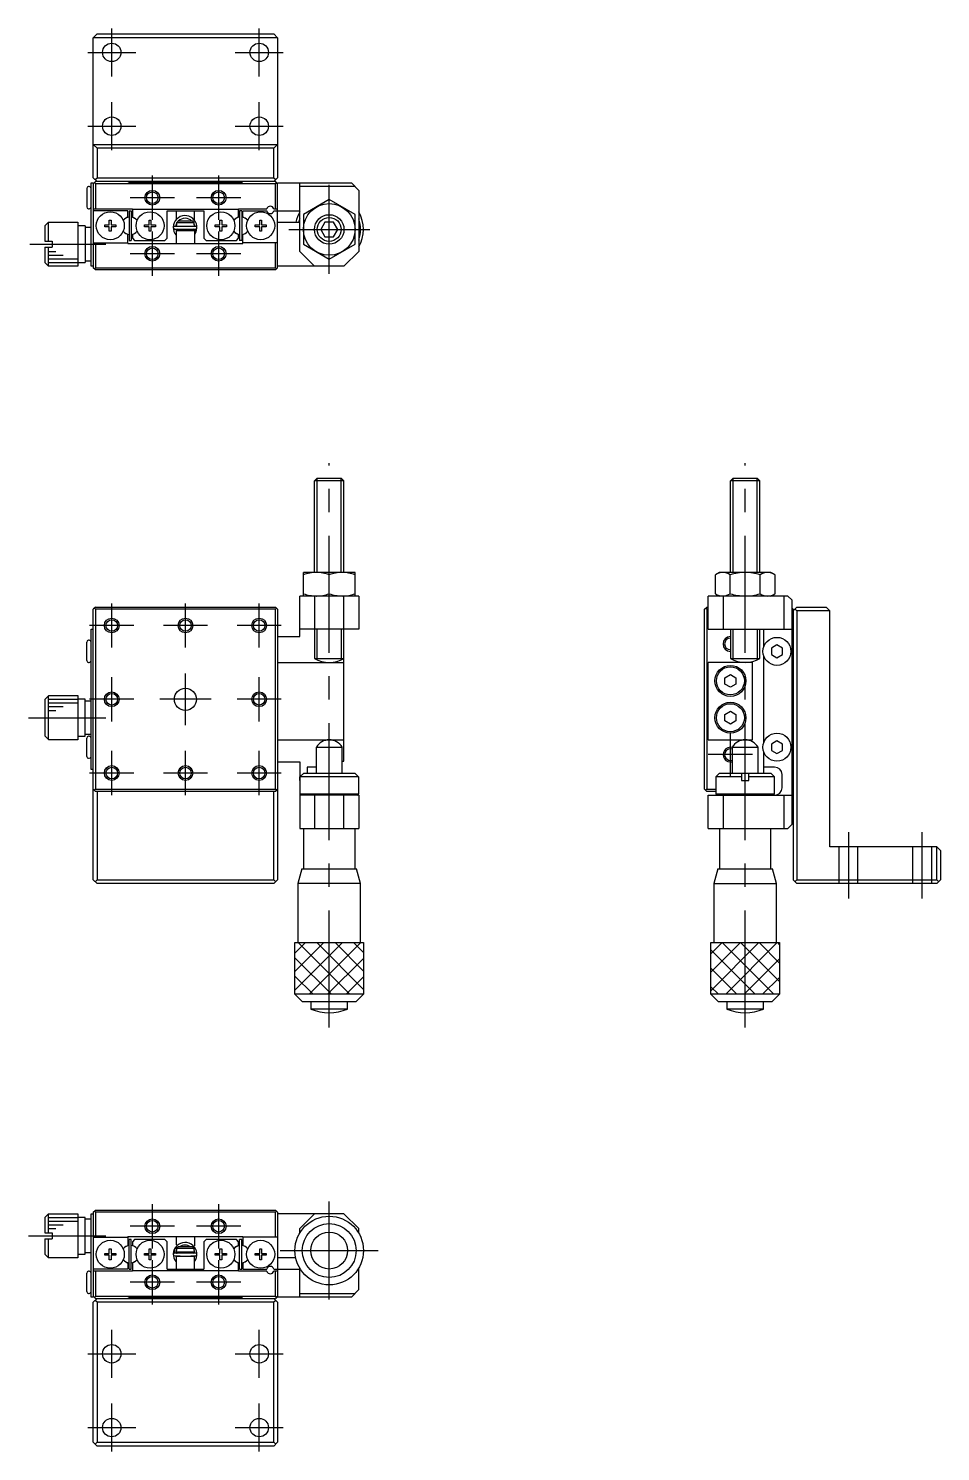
# Model space of a CAD drawing. Extents: x 0 to 268, y -8 to 202.
# Drawn here: x 144 to 267.7, y 9.2 to 202.2 of the extents above; entities that cross this region are included whole.
import ezdxf

# ---------------------------------------------------------------- set-up
doc = ezdxf.new("R2010")
doc.units = 0
doc.header["$LTSCALE"] = 0.5
doc.linetypes.add('CENTER', pattern=[50.8, 31.75, -6.35, 6.35, -6.35])
doc.linetypes.add('DASHED', pattern=[19.05, 12.7, -6.35])
for name, color, linetype in [('MSM_CENTER', 1, 'CENTER'), ('MSM_CONTINUOUS', 7, 'CONTINUOUS'), ('MSM_DASHED', 4, 'DASHED'), ('MSM_NARROW', 5, 'CONTINUOUS')]:
    doc.layers.add(name, color=color, linetype=linetype)

msp = doc.modelspace()

# ---------------------------------------------------------------- linework, layer by layer
at = {"layer": 'MSM_CENTER'}
for p, q in [((155.3, 195.71), (155.3, 202.21)), ((175.3, 195.71), (175.3, 202.21)), ((152.05, 198.96), (158.55, 198.96)), ((172.05, 198.96), (178.55, 198.96)), ((155.3, 185.71), (155.3, 192.21)), ((175.3, 185.71), (175.3, 192.21)), ((152.05, 188.96), (158.55, 188.96)), ((172.05, 188.96), (178.55, 188.96)), ((160.8, 182.26), (160.8, 176.26)), ((169.8, 182.26), (169.8, 176.26)), ((184.8, 168.92), (184.8, 181)), ((163.8, 179.26), (157.8, 179.26)), ((172.8, 179.26), (166.8, 179.26)), ((160.8, 174.66), (160.8, 168.66)), ((169.8, 174.66), (169.8, 168.66)), ((179.3, 174.96), (190.3, 174.96)), ((144.2, 172.96), (154.5, 172.96)), ((163.8, 171.66), (157.8, 171.66)), ((172.8, 171.66), (166.8, 171.66)), ((184.8, 66.75), (184.8, 143.25)), ((241.22, 66.75), (241.22, 143.25)), ((155.3, 118.25), (155.3, 124.25)), ((165.3, 118.25), (165.3, 124.25)), ((175.3, 118.25), (175.3, 124.25)), ((158.3, 121.25), (152.3, 121.25)), ((168.3, 121.25), (162.3, 121.25)), ((178.3, 121.25), (172.3, 121.25)), ((155.3, 108.25), (155.3, 114.25)), ((165.3, 107.75), (165.3, 114.75)), ((175.3, 108.25), (175.3, 114.25)), ((158.3, 111.25), (152.3, 111.25)), ((168.8, 111.25), (161.8, 111.25)), ((178.3, 111.25), (172.3, 111.25)), ((144, 108.75), (154.5, 108.75)), ((239.22, 100.75), (239.22, 106.75)), ((155.3, 98.25), (155.3, 104.25)), ((165.3, 98.25), (165.3, 104.25)), ((175.3, 98.25), (175.3, 104.25)), ((242.22, 103.75), (236.22, 103.75)), ((158.3, 101.25), (152.3, 101.25)), ((168.3, 101.25), (162.3, 101.25)), ((178.3, 101.25), (172.3, 101.25)), ((255.22, 93.25), (255.22, 84.25)), ((265.23, 84.25), (265.23, 93.25)), ((160.8, 42.8), (160.8, 36.8)), ((169.8, 42.8), (169.8, 36.8)), ((184.8, 29.85), (184.8, 43.15)), ((163.8, 39.8), (157.8, 39.8)), ((172.8, 39.8), (166.8, 39.8)), ((144, 38.5), (154.5, 38.5)), ((160.8, 35.2), (160.8, 29.2)), ((169.8, 35.2), (169.8, 29.2)), ((178.15, 36.5), (191.45, 36.5)), ((163.8, 32.2), (157.8, 32.2)), ((172.8, 32.2), (166.8, 32.2)), ((155.3, 19.25), (155.3, 25.75)), ((175.3, 19.25), (175.3, 25.75)), ((152.05, 22.5), (158.55, 22.5)), ((172.05, 22.5), (178.55, 22.5)), ((155.3, 9.25), (155.3, 15.75)), ((175.3, 9.25), (175.3, 15.75)), ((152.05, 12.5), (158.55, 12.5)), ((172.05, 12.5), (178.55, 12.5))]:
    msp.add_line(p, q, dxfattribs=at)
at = {"layer": 'MSM_CONTINUOUS'}
for p, q in [((152.8, 200.96), (153.3, 201.46)), ((152.8, 181.96), (152.8, 200.96)), ((177.8, 200.96), (152.8, 200.96)), ((153.3, 201.46), (177.3, 201.46)), ((177.3, 201.46), (177.8, 200.96)), ((177.8, 200.96), (177.8, 181.96)), ((152.8, 186.46), (177.8, 186.46)), ((153.3, 185.96), (152.8, 186.46)), ((177.3, 185.96), (153.3, 185.96)), ((153.3, 185.96), (153.3, 181.96)), ((177.8, 186.46), (177.3, 185.96)), ((177.3, 181.96), (177.3, 185.96)), ((152.8, 181.96), (153.3, 181.46)), ((153.1, 181.46), (152.8, 181.16)), ((153.05, 181.71), (153.3, 181.96)), ((177.5, 181.46), (153.1, 181.46)), ((153.3, 181.96), (177.3, 181.96)), ((157.7, 181.26), (157.5, 181.46)), ((173.1, 181.46), (172.9, 181.26)), ((177.3, 181.96), (177.55, 181.71)), ((177.3, 181.46), (177.8, 181.96)), ((177.8, 181.16), (177.5, 181.46)), ((151.9, 180.51), (151.9, 178.01)), ((152.25, 180.76), (152.15, 180.76)), ((152.5, 169.96), (152.5, 181.26)), ((152.5, 181.26), (152.8, 181.26)), ((152.8, 181.26), (152.8, 169.76)), ((152.95, 181.31), (153.1, 181.16)), ((177.5, 181.16), (153.1, 181.16)), ((153.1, 181.16), (153.1, 177.76)), ((172.9, 181.26), (157.7, 181.26)), ((177.5, 181.16), (177.65, 181.31)), ((177.5, 177.76), (177.5, 181.16)), ((177.8, 181.26), (187.8, 181.26)), ((177.8, 169.76), (177.8, 181.26)), ((180.8, 171.96), (180.8, 181.26)), ((188.3, 180.76), (180.8, 180.76)), ((188.8, 180.26), (187.8, 181.26)), ((188.8, 180.26), (188.8, 171.96)), ((152.15, 177.76), (152.25, 177.76)), ((152.8, 177.76), (158.1, 177.76)), ((158.1, 177.76), (158.1, 176.66)), ((172.5, 177.66), (158.1, 177.66)), ((172.5, 177.76), (176.32, 177.76)), ((172.5, 176.66), (172.5, 177.76)), ((177.28, 177.76), (177.8, 177.76)), ((184.8, 179), (181.3, 176.98)), ((188.3, 176.98), (184.8, 179)), ((146.2, 175.46), (146.7, 175.96)), ((146.7, 173.36), (146.7, 175.96)), ((146.7, 175.96), (150.7, 175.96)), ((150.7, 175.96), (150.7, 169.96)), ((157.5, 177.46), (152.8, 177.46)), ((154.97, 175.58), (154.97, 176.21)), ((154.97, 176.21), (155.22, 176.21)), ((155.22, 176.21), (155.22, 175.58)), ((157.5, 176.66), (157.2, 176.49)), ((157.5, 176.66), (157.5, 177.46)), ((157.65, 177.46), (157.65, 173.46)), ((157.65, 177.46), (157.95, 177.46)), ((157.95, 177.46), (157.95, 173.46)), ((158.1, 176.66), (158.4, 176.49)), ((160.38, 176.21), (160.62, 176.21)), ((160.38, 175.58), (160.38, 176.21)), ((160.62, 176.21), (160.62, 175.58)), ((162.8, 173.76), (162.8, 177.46)), ((162.8, 177.46), (167.8, 177.46)), ((164.03, 177.46), (164.03, 176.26)), ((164.05, 175.56), (164.1, 175.71)), ((164.09, 175.64), (164.07, 175.65)), ((164.09, 175.7), (164.1, 175.69)), ((164.1, 175.68), (164.09, 175.68)), ((164.1, 175.63), (164.09, 175.64)), ((164.31, 176.06), (164.1, 175.86)), ((166.5, 175.86), (164.1, 175.86)), ((164.1, 175.86), (164.1, 175.56)), ((166.29, 176.06), (164.31, 176.06)), ((166.5, 175.86), (166.29, 176.06)), ((166.5, 175.56), (166.5, 175.86)), ((166.53, 176.19), (166.53, 177.46)), ((167.8, 177.46), (167.8, 173.76)), ((169.97, 176.21), (170.22, 176.21)), ((169.97, 175.58), (169.97, 176.21)), ((170.22, 176.21), (170.22, 175.58)), ((172.5, 176.66), (172.2, 176.49)), ((172.65, 177.46), (172.65, 173.46)), ((172.95, 177.46), (172.65, 177.46)), ((172.95, 177.46), (172.95, 173.46)), ((173.1, 177.46), (176.32, 177.46)), ((173.1, 176.66), (173.1, 177.46)), ((173.1, 176.66), (173.4, 176.49)), ((175.38, 176.21), (175.62, 176.21)), ((175.38, 175.58), (175.38, 176.21)), ((175.62, 176.21), (175.62, 175.58)), ((177.28, 177.46), (180.8, 177.46)), ((177.8, 175.96), (180.8, 175.96)), ((181.3, 176.98), (181.3, 172.94)), ((184.22, 175.96), (183.65, 174.96)), ((185.38, 175.96), (184.22, 175.96)), ((185.95, 174.96), (185.38, 175.96)), ((188.3, 172.94), (188.3, 176.98)), ((146.2, 175.46), (146.2, 173.36)), ((151.7, 175.46), (150.7, 175.46)), ((151.7, 175.46), (151.7, 170.46)), ((152.5, 175.21), (151.7, 175.21)), ((154.35, 175.33), (154.35, 175.58)), ((154.35, 175.58), (154.97, 175.58)), ((154.97, 175.33), (154.35, 175.33)), ((154.97, 174.71), (154.97, 175.33)), ((155.22, 174.71), (154.97, 174.71)), ((155.22, 175.58), (155.85, 175.58)), ((155.85, 175.33), (155.22, 175.33)), ((155.22, 175.33), (155.22, 174.71)), ((155.85, 175.58), (155.85, 175.33)), ((157.5, 174.26), (157.2, 174.43)), ((157.5, 173.06), (157.5, 174.26)), ((158.1, 174.26), (158.4, 174.43)), ((158.1, 174.26), (158.1, 173.76)), ((158.1, 173.76), (158.4, 173.46)), ((159.75, 175.58), (160.38, 175.58)), ((159.75, 175.33), (159.75, 175.58)), ((160.38, 175.33), (159.75, 175.33)), ((160.38, 174.71), (160.38, 175.33)), ((160.62, 174.71), (160.38, 174.71)), ((160.62, 175.58), (161.25, 175.58)), ((160.62, 175.33), (160.62, 174.71)), ((161.25, 175.33), (160.62, 175.33)), ((161.25, 175.58), (161.25, 175.33)), ((162.5, 173.46), (162.8, 173.76)), ((163.67, 175.26), (163.65, 175.16)), ((163.65, 175.16), (163.7, 175.07)), ((163.74, 175.34), (163.67, 175.26)), ((163.7, 175.07), (163.79, 175.02)), ((163.84, 175.37), (163.74, 175.34)), ((163.94, 175.38), (163.84, 175.37)), ((166.64, 175.36), (163.86, 175.36)), ((164.05, 175.38), (163.94, 175.38)), ((164.01, 175.38), (164.05, 175.56)), ((164.05, 175.5), (164.03, 175.48)), ((164.05, 175.56), (164.05, 175.36)), ((164.1, 175.56), (164.05, 175.56)), ((166.55, 175.36), (164.05, 175.36)), ((164.05, 175.36), (164.06, 175.35)), ((164.29, 175), (164.05, 174.76)), ((166.55, 174.76), (164.05, 174.76)), ((164.05, 174.76), (164.05, 173.06)), ((164.15, 174.85), (164.08, 175)), ((164.16, 174.87), (164.15, 175)), ((166.55, 174.76), (166.31, 175)), ((166.55, 175.56), (166.5, 175.56)), ((166.55, 175.36), (166.55, 175.56)), ((166.63, 175.37), (166.55, 175.38)), ((166.55, 175.36), (166.55, 175.36)), ((166.55, 173.06), (166.55, 174.76)), ((166.56, 174.37), (166.55, 174.38)), ((166.6, 174.36), (166.55, 174.37)), ((166.56, 174.37), (166.56, 174.37)), ((166.57, 174.37), (166.56, 174.37)), ((166.57, 174.37), (166.57, 174.37)), ((166.58, 174.36), (166.57, 174.37)), ((166.58, 174.36), (166.58, 174.36)), ((166.59, 174.36), (166.58, 174.36)), ((166.59, 174.36), (166.59, 174.36)), ((166.59, 174.36), (166.59, 174.36)), ((166.6, 174.36), (166.59, 174.36)), ((166.6, 174.36), (166.62, 174.39)), ((166.6, 174.36), (166.6, 174.36)), ((166.6, 174.36), (166.6, 174.36)), ((166.6, 174.36), (166.6, 174.36)), ((166.6, 174.36), (166.6, 174.36)), ((166.6, 174.36), (166.6, 174.36)), ((166.6, 174.36), (166.6, 174.36)), ((166.62, 174.39), (166.63, 174.42)), ((166.75, 175.35), (166.63, 175.37)), ((166.63, 174.42), (166.65, 174.45)), ((166.65, 175), (166.64, 175.01)), ((166.66, 174.97), (166.65, 175)), ((166.65, 174.45), (166.66, 174.48)), ((166.67, 174.93), (166.66, 174.97)), ((166.66, 174.48), (166.67, 174.51)), ((166.68, 174.9), (166.67, 174.93)), ((166.67, 174.51), (166.68, 174.54)), ((166.69, 174.87), (166.68, 174.9)), ((166.68, 174.54), (166.69, 174.57)), ((166.7, 174.84), (166.69, 174.87)), ((166.69, 174.57), (166.7, 174.61)), ((166.7, 174.8), (166.7, 174.84)), ((166.7, 174.77), (166.7, 174.8)), ((166.71, 174.74), (166.7, 174.77)), ((166.7, 174.67), (166.71, 174.7)), ((166.7, 174.64), (166.7, 174.67)), ((166.7, 174.61), (166.7, 174.64)), ((166.71, 174.7), (166.71, 174.74)), ((166.73, 175.02), (166.81, 175.08)), ((166.83, 175.28), (166.75, 175.35)), ((166.81, 175.08), (166.85, 175.18)), ((166.85, 175.18), (166.83, 175.28)), ((167.8, 173.76), (168.1, 173.46)), ((169.35, 175.58), (169.97, 175.58)), ((169.35, 175.33), (169.35, 175.58)), ((169.97, 175.33), (169.35, 175.33)), ((169.97, 174.71), (169.97, 175.33)), ((170.22, 174.71), (169.97, 174.71)), ((170.22, 175.58), (170.85, 175.58)), ((170.85, 175.33), (170.22, 175.33)), ((170.22, 175.33), (170.22, 174.71)), ((170.85, 175.58), (170.85, 175.33)), ((172.5, 174.26), (172.2, 174.43)), ((172.2, 173.46), (172.5, 173.76)), ((172.5, 173.76), (172.5, 174.26)), ((173.1, 174.26), (173.4, 174.43)), ((173.1, 173.06), (173.1, 174.26)), ((174.75, 175.58), (175.38, 175.58)), ((174.75, 175.33), (174.75, 175.58)), ((175.38, 175.33), (174.75, 175.33)), ((175.38, 174.71), (175.38, 175.33)), ((175.62, 174.71), (175.38, 174.71)), ((175.62, 175.58), (176.25, 175.58)), ((176.25, 175.33), (175.62, 175.33)), ((175.62, 175.33), (175.62, 174.71)), ((176.25, 175.58), (176.25, 175.33)), ((183.65, 174.96), (184.22, 173.96)), ((184.22, 173.96), (185.38, 173.96)), ((185.38, 173.96), (185.95, 174.96)), ((146.2, 173.36), (147.2, 173.36)), ((146.2, 172.56), (146.2, 170.46)), ((146.2, 172.56), (147.2, 172.56)), ((146.7, 169.96), (146.7, 172.56)), ((147.2, 173.36), (147.2, 172.56)), ((152.8, 173.16), (157.5, 173.16)), ((153.1, 173.16), (153.1, 169.76)), ((157.5, 173.06), (173.1, 173.06)), ((157.65, 173.46), (157.95, 173.46)), ((158.4, 173.46), (162.5, 173.46)), ((168.1, 173.46), (172.2, 173.46)), ((172.95, 173.46), (172.65, 173.46)), ((177.8, 173.16), (173.1, 173.16)), ((177.5, 169.76), (177.5, 173.16)), ((180.8, 171.96), (182.8, 169.96)), ((181.3, 172.94), (184.8, 170.92)), ((184.8, 170.92), (188.3, 172.94)), ((186.8, 169.96), (188.8, 171.96)), ((146.7, 169.96), (146.2, 170.46)), ((150.7, 169.96), (146.7, 169.96)), ((150.7, 170.46), (151.7, 170.46)), ((151.7, 170.71), (152.5, 170.71)), ((152.8, 169.96), (152.5, 169.96)), ((186.8, 169.96), (177.8, 169.96)), ((153.1, 169.46), (152.8, 169.76)), ((153.1, 169.76), (152.95, 169.61)), ((153.1, 169.76), (177.5, 169.76)), ((177.5, 169.46), (153.1, 169.46)), ((177.65, 169.61), (177.5, 169.76)), ((177.8, 169.76), (177.5, 169.46)), ((182.8, 140.87), (183.18, 141.25)), ((186.8, 140.87), (182.8, 140.87)), ((182.8, 128.45), (182.8, 140.87)), ((183.18, 141.25), (186.42, 141.25)), ((186.42, 141.25), (186.8, 140.87)), ((186.8, 128.45), (186.8, 140.87)), ((239.22, 140.87), (239.6, 141.25)), ((243.22, 140.87), (239.22, 140.87)), ((239.22, 128.45), (239.22, 140.87)), ((239.6, 141.25), (242.85, 141.25)), ((242.85, 141.25), (243.22, 140.87)), ((243.22, 128.45), (243.22, 140.87)), ((188.3, 128.45), (181.3, 128.45)), ((181.3, 125.25), (181.3, 128.45)), ((184.8, 125.56), (184.8, 128.14)), ((188.3, 125.25), (188.3, 128.45)), ((237.72, 128.45), (237.18, 128.14)), ((237.18, 125.56), (237.18, 128.14)), ((244.72, 128.45), (237.72, 128.45)), ((239.2, 125.56), (239.2, 128.14)), ((243.25, 125.56), (243.25, 128.14)), ((245.27, 128.14), (244.72, 128.45)), ((245.27, 125.56), (245.27, 128.14)), ((237.18, 125.56), (237.72, 125.25)), ((244.72, 125.25), (245.27, 125.56)), ((153.1, 123.75), (152.8, 123.45)), ((153.1, 123.45), (152.95, 123.6)), ((153.1, 123.75), (177.5, 123.75)), ((177.8, 123.45), (177.5, 123.75)), ((177.5, 123.45), (177.65, 123.6)), ((188.8, 125.25), (180.8, 125.25)), ((180.8, 119.75), (180.8, 125.25)), ((182.8, 125.25), (182.8, 116.79)), ((186.8, 102.85), (186.8, 125.25)), ((188.8, 125.25), (188.8, 120.75)), ((235.72, 123.45), (236.03, 123.75)), ((236.03, 123.45), (235.88, 123.6)), ((236.03, 123.75), (236.22, 123.75)), ((247.03, 125.25), (236.22, 125.25)), ((236.22, 120.75), (236.22, 125.25)), ((238.19, 125.25), (238.25, 125.25)), ((238.22, 125.25), (238.22, 120.75)), ((246.53, 120.75), (246.53, 125.25)), ((247.53, 124.75), (247.03, 125.25)), ((247.53, 124.75), (247.53, 94.25)), ((247.53, 123.65), (247.72, 123.45)), ((247.58, 123.6), (247.53, 123.55)), ((248.22, 123.75), (247.72, 123.25)), ((247.97, 123.5), (248.22, 123.25)), ((248.22, 123.75), (252.22, 123.75)), ((252.72, 123.25), (252.22, 123.75)), ((152.8, 86.75), (152.8, 123.45)), ((153.1, 123.45), (153.1, 99.05)), ((177.5, 123.45), (153.1, 123.45)), ((177.5, 99.05), (177.5, 123.45)), ((177.8, 123.45), (177.8, 86.75)), ((235.72, 99.05), (235.72, 123.45)), ((236.03, 123.45), (236.03, 99.05)), ((236.22, 123.45), (236.03, 123.45)), ((247.72, 123.45), (247.72, 86.75)), ((248.22, 123.25), (248.22, 86.75)), ((252.72, 123.25), (248.22, 123.25)), ((252.72, 91.25), (252.72, 123.25)), ((152.5, 101.75), (152.5, 120.75)), ((152.5, 120.75), (152.8, 120.75)), ((177.8, 119.75), (180.8, 119.75)), ((188.8, 120.75), (180.8, 120.75)), ((236.22, 120.75), (247.53, 120.75)), ((239.22, 120.75), (239.22, 116.79)), ((243.22, 116.79), (243.22, 120.75)), ((243.72, 120.75), (243.72, 118.36)), ((151.9, 116.5), (151.9, 119)), ((152.25, 119.25), (152.15, 119.25)), ((245.53, 118.62), (244.78, 118.18)), ((244.78, 118.18), (244.78, 117.32)), ((246.28, 118.18), (245.53, 118.62)), ((246.28, 117.32), (246.28, 118.18)), ((152.15, 116.25), (152.25, 116.25)), ((177.8, 116.25), (186.8, 116.25)), ((182.8, 116.79), (186.8, 116.79)), ((242.22, 116.25), (236.22, 116.25)), ((236.22, 105.75), (236.22, 116.25)), ((239.22, 116.79), (243.22, 116.79)), ((242.22, 105.75), (242.22, 116.25)), ((243.72, 117.14), (243.72, 105.36)), ((244.78, 117.32), (245.53, 116.88)), ((245.53, 116.88), (246.28, 117.32)), ((238.47, 114.18), (239.22, 114.62)), ((238.47, 113.32), (238.47, 114.18)), ((239.22, 114.62), (239.97, 114.18)), ((239.97, 114.18), (239.97, 113.32)), ((239.22, 112.88), (238.47, 113.32)), ((239.97, 113.32), (239.22, 112.88)), ((146.7, 111.72), (146.2, 111.22)), ((146.2, 111.22), (146.2, 106.28)), ((147.2, 111.72), (146.7, 111.72)), ((146.7, 105.78), (146.7, 111.72)), ((147.2, 111.75), (147.2, 111.72)), ((147.2, 111.75), (150.7, 111.75)), ((150.7, 111.75), (150.7, 105.75)), ((151.7, 111.25), (150.7, 111.25)), ((151.7, 106.25), (151.7, 111.25)), ((152.5, 111), (151.7, 111)), ((238.47, 109.18), (239.22, 109.62)), ((238.47, 108.32), (238.47, 109.18)), ((239.22, 107.88), (238.47, 108.32)), ((239.22, 109.62), (239.97, 109.18)), ((239.97, 108.32), (239.22, 107.88)), ((239.97, 109.18), (239.97, 108.32)), ((146.2, 106.28), (146.7, 105.78)), ((150.7, 106.25), (151.7, 106.25)), ((151.7, 106.5), (152.5, 106.5)), ((152.25, 106.25), (152.15, 106.25)), ((146.7, 105.78), (147.2, 105.78)), ((147.2, 105.78), (147.2, 105.75)), ((150.7, 105.75), (147.2, 105.75)), ((151.9, 103.5), (151.9, 106)), ((177.8, 105.75), (186.8, 105.75)), ((183.05, 104.75), (186.55, 104.75)), ((183.05, 104.75), (183.05, 101.25)), ((186.55, 101.25), (186.55, 104.75)), ((236.22, 105.75), (242.22, 105.75)), ((239.47, 104.75), (239.47, 101.25)), ((239.47, 104.75), (242.97, 104.75)), ((242.97, 101.25), (242.97, 104.75)), ((245.53, 105.62), (244.78, 105.18)), ((244.78, 105.18), (244.78, 104.32)), ((244.78, 104.32), (245.53, 103.88)), ((246.28, 105.18), (245.53, 105.62)), ((245.53, 103.88), (246.28, 104.32)), ((246.28, 104.32), (246.28, 105.18)), ((152.15, 103.25), (152.25, 103.25)), ((177.8, 102.75), (180.8, 102.75)), ((180.8, 102.75), (180.8, 93.75)), ((186.55, 102.85), (186.8, 102.85)), ((243.72, 104.14), (243.72, 101.25)), ((152.8, 101.75), (152.5, 101.75)), ((180.83, 100.75), (181.34, 101.25)), ((188.77, 100.75), (180.83, 100.75)), ((180.83, 100.25), (180.83, 100.75)), ((181.34, 101.25), (188.26, 101.25)), ((181.8, 102.05), (181.8, 101.25)), ((183.05, 102.05), (181.8, 102.05)), ((188.26, 101.25), (188.77, 100.75)), ((188.77, 100.75), (188.77, 100.25)), ((237.72, 101.25), (237.22, 100.75)), ((240.72, 100.75), (237.22, 100.75)), ((237.22, 100.75), (237.22, 98.45)), ((237.72, 101.25), (244.72, 101.25)), ((240.72, 101.25), (240.72, 100.25)), ((241.72, 100.25), (241.72, 101.25)), ((245.22, 100.75), (241.72, 100.75)), ((245.22, 102.05), (243.72, 102.05)), ((245.22, 100.75), (244.72, 101.25)), ((245.22, 98.45), (245.22, 100.75)), ((246.22, 99.25), (246.22, 101.05)), ((152.8, 99.05), (153.1, 98.75)), ((152.95, 98.9), (153.1, 99.05)), ((153.1, 99.05), (177.5, 99.05)), ((177.5, 98.75), (153.1, 98.75)), ((153.3, 98.75), (153.3, 86.75)), ((177.3, 86.75), (177.3, 98.75)), ((177.65, 98.9), (177.5, 99.05)), ((177.5, 98.75), (177.8, 99.05)), ((180.8, 100.25), (180.83, 100.25)), ((180.8, 98.45), (188.8, 98.45)), ((180.8, 98.45), (181, 98.25)), ((188.6, 98.25), (188.8, 98.45)), ((188.77, 100.25), (188.8, 100.25)), ((188.8, 98.45), (188.8, 100.25)), ((236.03, 98.75), (235.72, 99.05)), ((235.88, 98.9), (236.03, 99.05)), ((236.03, 99.05), (237.22, 99.05)), ((237.22, 98.75), (236.03, 98.75)), ((237.22, 98.45), (245.22, 98.45)), ((237.22, 98.45), (237.43, 98.25)), ((240.72, 100.25), (241.72, 100.25)), ((245.03, 98.25), (245.22, 98.45)), ((247.72, 99.05), (247.53, 98.85)), ((247.53, 98.95), (247.58, 98.9)), ((188.8, 98.25), (180.8, 98.25)), ((182.8, 98.25), (182.8, 93.75)), ((186.8, 93.75), (186.8, 98.25)), ((188.8, 98.25), (188.8, 93.75)), ((236.22, 98.25), (247.53, 98.25)), ((236.22, 93.75), (236.22, 98.25)), ((238.22, 98.25), (238.22, 93.75)), ((246.53, 93.75), (246.53, 98.25)), ((180.8, 93.75), (188.8, 93.75)), ((181.3, 93.75), (181.3, 88.25)), ((188.3, 88.25), (188.3, 93.75)), ((236.22, 93.75), (247.03, 93.75)), ((237.72, 93.75), (237.72, 88.25)), ((244.72, 88.25), (244.72, 93.75)), ((247.03, 93.75), (247.53, 94.25)), ((267.23, 91.25), (252.72, 91.25)), ((267.73, 90.75), (267.23, 91.25)), ((267.23, 86.75), (267.23, 91.25)), ((267.73, 90.75), (267.73, 86.75)), ((181.1, 88.25), (180.55, 86.25)), ((181.1, 88.25), (188.5, 88.25)), ((189.05, 86.25), (188.5, 88.25)), ((237.53, 88.25), (236.97, 86.25)), ((237.53, 88.25), (244.93, 88.25)), ((245.47, 86.25), (244.93, 88.25)), ((153.3, 86.25), (152.8, 86.75)), ((153.05, 86.5), (153.3, 86.75)), ((153.3, 86.75), (177.3, 86.75)), ((177.3, 86.25), (153.3, 86.25)), ((177.3, 86.75), (177.55, 86.5)), ((177.8, 86.75), (177.3, 86.25)), ((189.05, 86.25), (180.55, 86.25)), ((180.55, 86.25), (180.55, 78.25)), ((189.05, 78.25), (189.05, 86.25)), ((236.97, 86.25), (245.47, 86.25)), ((236.97, 86.25), (236.97, 78.25)), ((245.47, 78.25), (245.47, 86.25)), ((247.72, 86.75), (248.22, 86.25)), ((248.22, 86.75), (247.97, 86.5)), ((248.22, 86.75), (267.23, 86.75)), ((267.23, 86.25), (248.22, 86.25)), ((267.23, 86.25), (267.73, 86.75)), ((267.48, 86.5), (267.23, 86.75)), ((180.15, 78.25), (189.45, 78.25)), ((180.15, 71.25), (180.15, 78.25)), ((189.45, 78.25), (189.45, 71.25)), ((236.58, 71.25), (236.58, 78.25)), ((236.58, 78.25), (245.88, 78.25)), ((245.88, 78.25), (245.88, 71.25)), ((189.45, 71.25), (180.15, 71.25)), ((180.15, 71.25), (181.15, 70.25)), ((181.15, 70.25), (188.45, 70.25)), ((182.3, 70.25), (182.3, 69.25)), ((187.3, 69.25), (187.3, 70.25)), ((188.45, 70.25), (189.45, 71.25)), ((245.88, 71.25), (236.58, 71.25)), ((236.58, 71.25), (237.57, 70.25)), ((237.57, 70.25), (244.88, 70.25)), ((238.72, 70.25), (238.72, 69.25)), ((243.72, 69.25), (243.72, 70.25)), ((244.88, 70.25), (245.88, 71.25)), ((187.3, 69.25), (182.3, 69.25)), ((243.72, 69.25), (238.72, 69.25)), ((146.2, 41), (146.7, 41.5)), ((146.2, 41), (146.2, 38.9)), ((146.7, 38.9), (146.7, 41.5)), ((146.7, 41.5), (150.7, 41.5)), ((150.7, 41.5), (150.7, 35.5)), ((151.7, 41), (150.7, 41)), ((151.7, 36), (151.7, 41)), ((152.5, 40.75), (151.7, 40.75)), ((152.5, 30.2), (152.5, 41.5)), ((152.5, 41.5), (152.8, 41.5)), ((152.8, 41.7), (153.1, 42)), ((152.8, 41.7), (152.8, 30.2)), ((152.95, 41.85), (153.1, 41.7)), ((153.1, 42), (177.5, 42)), ((177.5, 41.7), (153.1, 41.7)), ((153.1, 41.7), (153.1, 38.3)), ((177.8, 41.7), (177.5, 42)), ((177.5, 41.7), (177.65, 41.85)), ((177.5, 38.3), (177.5, 41.7)), ((177.8, 41.7), (177.8, 30.2)), ((186.8, 41.5), (177.8, 41.5)), ((182.8, 41.5), (180.8, 39.5)), ((188.8, 39.5), (186.8, 41.5)), ((146.2, 38.9), (147.2, 38.9)), ((147.2, 38.9), (147.2, 38.1)), ((180.8, 38.87), (180.8, 39.5)), ((188.8, 38.87), (188.8, 39.5)), ((146.2, 38.1), (146.2, 36)), ((146.2, 38.1), (147.2, 38.1)), ((146.7, 35.5), (146.7, 38.1)), ((152.8, 38.3), (157.5, 38.3)), ((154.97, 36.12), (154.97, 36.75)), ((154.97, 36.75), (155.22, 36.75)), ((155.22, 36.75), (155.22, 36.12)), ((157.2, 37.03), (157.5, 37.2)), ((157.5, 38.4), (173.1, 38.4)), ((157.5, 38.4), (157.5, 37.2)), ((157.65, 34), (157.65, 38)), ((157.95, 38), (157.65, 38)), ((157.95, 34), (157.95, 38)), ((158.4, 38), (158.1, 37.7)), ((158.1, 37.7), (158.1, 37.2)), ((158.4, 37.03), (158.1, 37.2)), ((162.5, 38), (158.4, 38)), ((160.38, 36.75), (160.62, 36.75)), ((160.38, 36.12), (160.38, 36.75)), ((160.62, 36.75), (160.62, 36.12)), ((162.8, 37.7), (162.5, 38)), ((162.8, 34), (162.8, 37.7)), ((163.82, 36.67), (163.81, 36.64)), ((163.83, 36.7), (163.82, 36.67)), ((163.84, 36.73), (163.83, 36.7)), ((163.85, 36.76), (163.84, 36.73)), ((163.87, 36.79), (163.85, 36.76)), ((163.88, 36.82), (163.87, 36.79)), ((163.9, 36.85), (163.88, 36.82)), ((163.9, 36.85), (163.9, 36.85)), ((163.9, 36.85), (163.9, 36.85)), ((163.9, 36.85), (163.9, 36.85)), ((163.91, 36.85), (163.9, 36.85)), ((163.9, 36.85), (163.9, 36.85)), ((163.91, 36.86), (164.06, 36.77)), ((163.91, 36.85), (163.91, 36.85)), ((163.91, 36.85), (163.91, 36.85)), ((163.91, 36.85), (163.91, 36.85)), ((163.92, 36.85), (163.91, 36.85)), ((163.92, 36.84), (163.92, 36.85)), ((163.93, 36.84), (163.92, 36.84)), ((163.94, 36.84), (163.93, 36.84)), ((163.94, 36.83), (163.94, 36.84)), ((163.95, 36.83), (163.94, 36.83)), ((163.96, 36.82), (163.95, 36.83)), ((163.97, 36.82), (163.96, 36.82)), ((163.98, 36.81), (163.97, 36.82)), ((163.99, 36.81), (163.98, 36.81)), ((163.99, 36.8), (163.99, 36.81)), ((164, 36.8), (163.99, 36.8)), ((164.01, 36.79), (164, 36.8)), ((164.03, 36.78), (164.01, 36.79)), ((164.04, 36.78), (164.03, 36.78)), ((164.05, 36.77), (164.04, 36.78)), ((164.05, 38.4), (164.05, 37.28)), ((164.06, 36.77), (164.05, 36.77)), ((164.06, 36.77), (164.08, 36.76)), ((164.08, 36.75), (164.06, 36.77)), ((164.29, 37), (164.08, 36.8)), ((166.48, 36.8), (164.08, 36.8)), ((164.08, 36.8), (164.08, 36.5)), ((166.27, 37), (164.29, 37)), ((166.48, 36.8), (166.27, 37)), ((166.48, 36.5), (166.48, 36.8)), ((166.55, 37.16), (166.55, 38.4)), ((168.1, 38), (167.8, 37.7)), ((167.8, 37.7), (167.8, 34)), ((172.2, 38), (168.1, 38)), ((169.97, 36.12), (169.97, 36.75)), ((169.97, 36.75), (170.22, 36.75)), ((170.22, 36.75), (170.22, 36.12)), ((172.5, 37.7), (172.2, 38)), ((172.2, 37.03), (172.5, 37.2)), ((172.5, 37.2), (172.5, 37.7)), ((172.65, 34), (172.65, 38)), ((172.95, 38), (172.65, 38)), ((172.95, 34), (172.95, 38)), ((173.1, 38.4), (173.1, 37.2)), ((177.8, 38.3), (173.1, 38.3)), ((173.4, 37.03), (173.1, 37.2)), ((175.38, 36.12), (175.38, 36.75)), ((175.38, 36.75), (175.62, 36.75)), ((175.62, 36.75), (175.62, 36.12)), ((146.7, 35.5), (146.2, 36)), ((150.7, 35.5), (146.7, 35.5)), ((150.7, 36), (151.7, 36)), ((151.7, 36.25), (152.5, 36.25)), ((154.35, 35.88), (154.35, 36.12)), ((154.35, 36.12), (154.97, 36.12)), ((154.97, 35.88), (154.35, 35.88)), ((154.97, 35.25), (154.97, 35.88)), ((155.22, 35.25), (154.97, 35.25)), ((155.22, 36.12), (155.85, 36.12)), ((155.85, 35.88), (155.22, 35.88)), ((155.22, 35.88), (155.22, 35.25)), ((155.85, 36.12), (155.85, 35.88)), ((157.2, 34.97), (157.5, 34.8)), ((157.5, 34.8), (157.5, 34)), ((158.4, 34.97), (158.1, 34.8)), ((158.1, 34.8), (158.1, 33.7)), ((159.75, 36.12), (160.38, 36.12)), ((159.75, 35.88), (159.75, 36.12)), ((160.38, 35.88), (159.75, 35.88)), ((160.38, 35.25), (160.38, 35.88)), ((160.62, 35.25), (160.38, 35.25)), ((160.62, 36.12), (161.25, 36.12)), ((160.62, 35.88), (160.62, 35.25)), ((161.25, 35.88), (160.62, 35.88)), ((161.25, 36.12), (161.25, 35.88)), ((163.7, 36.09), (163.65, 36)), ((163.65, 36), (163.67, 35.89)), ((163.67, 35.89), (163.73, 35.82)), ((163.79, 36.14), (163.7, 36.09)), ((163.73, 35.82), (163.84, 35.79)), ((163.89, 36.15), (163.79, 36.14)), ((163.81, 36.64), (163.8, 36.6)), ((163.8, 36.6), (163.8, 36.57)), ((163.8, 36.57), (163.8, 36.54)), ((163.8, 36.54), (163.8, 36.5)), ((163.8, 36.5), (163.8, 36.47)), ((163.8, 36.47), (163.8, 36.44)), ((163.8, 36.44), (163.8, 36.4)), ((163.8, 36.4), (163.81, 36.37)), ((163.81, 36.37), (163.81, 36.34)), ((163.81, 36.34), (163.82, 36.31)), ((163.82, 36.31), (163.83, 36.27)), ((163.83, 36.27), (163.84, 36.24)), ((163.84, 36.24), (163.86, 36.21)), ((163.86, 36.21), (163.87, 36.18)), ((166.64, 36.14), (163.86, 36.14)), ((163.87, 36.18), (163.89, 36.15)), ((163.89, 36.15), (163.89, 36.15)), ((164.02, 36.15), (163.89, 36.15)), ((164.02, 36.15), (164.03, 36.15)), ((164.04, 35.71), (164.02, 35.78)), ((164.03, 36.5), (164.03, 36.3)), ((164.08, 36.5), (164.03, 36.5)), ((166.53, 36.3), (164.03, 36.3)), ((164.03, 36.3), (164.2, 36.13)), ((164.03, 36.15), (164.04, 36.15)), ((164.11, 35.78), (164.03, 35.7)), ((164.03, 35.7), (164.03, 34)), ((166.53, 35.7), (164.03, 35.7)), ((164.04, 36.15), (164.05, 36.15)), ((164.05, 36.15), (164.06, 36.15)), ((164.06, 36.15), (164.07, 36.14)), ((164.07, 36.14), (164.08, 36.14)), ((164.08, 36.14), (164.09, 36.13)), ((164.09, 36.13), (164.1, 36.13)), ((164.1, 35.78), (164.1, 35.77)), ((166.36, 36.13), (166.53, 36.3)), ((166.41, 36.16), (166.39, 36.16)), ((166.53, 36.15), (166.41, 36.16)), ((166.43, 36.2), (166.48, 36.24)), ((166.53, 35.7), (166.45, 35.78)), ((166.53, 36.5), (166.48, 36.5)), ((166.48, 36.25), (166.49, 36.15)), ((166.48, 35.78), (166.48, 35.75)), ((166.53, 36.3), (166.53, 36.5)), ((166.64, 36.15), (166.53, 36.15)), ((166.53, 34), (166.53, 35.7)), ((166.75, 36.13), (166.64, 36.15)), ((166.73, 35.8), (166.81, 35.86)), ((166.83, 36.06), (166.75, 36.13)), ((166.81, 35.86), (166.85, 35.96)), ((166.85, 35.96), (166.83, 36.06)), ((169.35, 35.88), (169.35, 36.12)), ((169.35, 36.12), (169.97, 36.12)), ((169.97, 35.88), (169.35, 35.88)), ((169.97, 35.25), (169.97, 35.88)), ((170.22, 35.25), (169.97, 35.25)), ((170.22, 36.12), (170.85, 36.12)), ((170.85, 35.88), (170.22, 35.88)), ((170.22, 35.88), (170.22, 35.25)), ((170.85, 36.12), (170.85, 35.88)), ((172.2, 34.97), (172.5, 34.8)), ((172.5, 33.7), (172.5, 34.8)), ((173.4, 34.97), (173.1, 34.8)), ((173.1, 34.8), (173.1, 34)), ((174.75, 35.88), (174.75, 36.12)), ((174.75, 36.12), (175.38, 36.12)), ((175.38, 35.88), (174.75, 35.88)), ((175.38, 35.25), (175.38, 35.88)), ((175.62, 35.25), (175.38, 35.25)), ((175.62, 36.12), (176.25, 36.12)), ((176.25, 35.88), (175.62, 35.88)), ((175.62, 35.88), (175.62, 35.25)), ((176.25, 36.12), (176.25, 35.88)), ((180.26, 35.5), (177.8, 35.5)), ((151.9, 30.95), (151.9, 33.45)), ((152.25, 33.7), (152.15, 33.7)), ((157.5, 34), (152.8, 34)), ((158.1, 33.7), (152.8, 33.7)), ((153.1, 33.7), (153.1, 30.3)), ((157.65, 34), (157.95, 34)), ((158.1, 33.8), (172.5, 33.8)), ((162.8, 34), (167.8, 34)), ((176.32, 33.7), (172.5, 33.7)), ((172.65, 34), (172.95, 34)), ((173.1, 34), (176.32, 34)), ((177.28, 34), (180.8, 34)), ((177.8, 33.7), (177.28, 33.7)), ((177.5, 30.3), (177.5, 33.7)), ((180.8, 30.2), (180.8, 34.13)), ((188.8, 31.2), (188.8, 34.13)), ((187.8, 30.2), (188.8, 31.2)), ((152.15, 30.7), (152.25, 30.7)), ((152.8, 30.2), (152.5, 30.2)), ((153.1, 30), (152.8, 30.3)), ((152.8, 29.5), (153.3, 30)), ((152.8, 10.5), (152.8, 29.5)), ((153.1, 30.3), (152.95, 30.15)), ((153.3, 29.5), (153.05, 29.75)), ((153.1, 30.3), (177.5, 30.3)), ((153.1, 30), (177.5, 30)), ((153.3, 29.5), (153.3, 10.5)), ((177.3, 29.5), (153.3, 29.5)), ((157.5, 30), (157.7, 30.2)), ((157.7, 30.2), (172.9, 30.2)), ((172.9, 30.2), (173.1, 30)), ((177.3, 30), (177.8, 29.5)), ((177.55, 29.75), (177.3, 29.5)), ((177.3, 10.5), (177.3, 29.5)), ((177.8, 30.3), (177.5, 30)), ((177.65, 30.15), (177.5, 30.3)), ((187.8, 30.2), (177.8, 30.2)), ((177.8, 29.5), (177.8, 10.5)), ((180.8, 30.7), (188.3, 30.7)), ((153.3, 10), (152.8, 10.5)), ((153.05, 10.25), (153.3, 10.5)), ((153.3, 10.5), (177.3, 10.5)), ((177.3, 10), (153.3, 10)), ((177.8, 10.5), (177.3, 10)), ((177.3, 10.5), (177.55, 10.25))]:
    msp.add_line(p, q, dxfattribs=at)
for centre, radius in [((155.3, 198.96), 1.25), ((175.3, 198.96), 1.25), ((155.3, 188.96), 1.25), ((175.3, 188.96), 1.25), ((160.8, 179.26), 0.783), ((169.8, 179.26), 0.783), ((184.8, 174.96), 3.5), ((155.1, 175.46), 1.9), ((160.5, 175.46), 1.9), ((170.1, 175.46), 1.9), ((175.5, 175.46), 1.9), ((184.8, 174.96), 2), ((160.8, 171.66), 0.783), ((169.8, 171.66), 0.783), ((155.3, 121.25), 0.783), ((165.3, 121.25), 0.783), ((175.3, 121.25), 0.783), ((245.53, 117.75), 1.9), ((239.22, 113.75), 2.1), ((239.22, 113.75), 1.9), ((155.3, 111.25), 0.783), ((165.3, 111.25), 1.5), ((175.3, 111.25), 0.783), ((239.22, 108.75), 2.1), ((239.22, 108.75), 1.9), ((245.53, 104.75), 1.9), ((155.3, 101.25), 0.783), ((165.3, 101.25), 0.783), ((175.3, 101.25), 0.783), ((160.8, 39.8), 0.783), ((169.8, 39.8), 0.783), ((184.8, 36.5), 4.65), ((184.8, 36.5), 3.65), ((184.8, 36.5), 2.5), ((155.1, 36), 1.9), ((160.5, 36), 1.9), ((170.1, 36), 1.9), ((175.5, 36), 1.9), ((160.8, 32.2), 0.783), ((169.8, 32.2), 0.783), ((155.3, 22.5), 1.25), ((175.3, 22.5), 1.25), ((155.3, 12.5), 1.25), ((175.3, 12.5), 1.25)]:
    msp.add_circle(centre, radius, dxfattribs=at)
for centre, radius, start, end in [((152.15, 180.51), 0.25, 90, 180), ((152.25, 180.51), 0.25, 0, 90), ((152.15, 178.01), 0.25, 180, 270), ((152.25, 178.01), 0.25, 270, 0), ((176.8, 177.61), 0.5, 17.4576, 162.5424), ((157.8, 175.46), 1.19, 97.2384, 142.457), ((157.89, 175.37), 1.32, 135.035, 141.7399), ((157.8, 175.46), 1.19, 37.543, 82.7616), ((157.71, 175.37), 1.32, 38.2601, 44.965), ((165.25, 175.23), 1.6, 324.3016, 221.3749), ((165.25, 175.23), 1.25, 41.8369, 138.1631), ((172.8, 175.46), 1.19, 97.2384, 142.457), ((172.89, 175.37), 1.32, 135.035, 141.7399), ((172.8, 175.46), 1.19, 37.543, 82.7616), ((172.71, 175.37), 1.32, 38.2601, 44.965), ((176.8, 177.61), 0.5, 197.4576, 342.5424), ((184.8, 174.96), 4.65, 149.3407, 167.5813), ((184.8, 174.96), 4.25, 160.2501, 166.391), ((184.8, 174.96), 4.65, 329.3407, 30.6593), ((184.8, 174.96), 4.25, 340.2501, 19.7499), ((157.8, 175.46), 1.19, 217.543, 262.7616), ((157.89, 175.55), 1.32, 218.2601, 224.965), ((157.8, 175.46), 1.19, 277.2384, 322.457), ((157.71, 175.55), 1.32, 315.035, 321.7399), ((165.18, 211.3), 36.31, 267.8115, 272.4449), ((172.89, 175.55), 1.32, 218.2601, 224.965), ((172.8, 175.46), 1.19, 217.543, 262.7616), ((172.8, 175.46), 1.19, 277.2384, 322.457), ((172.71, 175.55), 1.32, 315.035, 321.7399), ((183.11, 123.06), 5.39, 90.6327, 109.6234), ((182.97, 122.97), 5.48, 70.5451, 89.1987), ((186.61, 123.06), 5.39, 90.632, 109.6242), ((186.47, 122.97), 5.48, 70.5451, 89.1987), ((238.25, 126.48), 1.97, 91.6143, 122.77), ((238.12, 126.43), 2.02, 57.6436, 87.9722), ((241.28, 121.38), 7.07, 90.4759, 107.112), ((241.13, 121.16), 7.29, 73.1488, 89.2632), ((244.31, 126.48), 1.97, 91.6143, 122.77), ((244.18, 126.43), 2.02, 57.6436, 87.9722), ((183.13, 130.73), 5.48, 250.5451, 269.1987), ((182.99, 130.64), 5.39, 270.6327, 289.6234), ((186.63, 130.73), 5.48, 250.5442, 269.1996), ((186.5, 130.6), 5.35, 270.5733, 289.6828), ((238.27, 127.27), 2.02, 237.6436, 267.9722), ((238.13, 127.24), 1.99, 273.3673, 302.6501), ((241.31, 132.48), 7.23, 253.0772, 269.3349), ((241.17, 132.29), 7.04, 270.443, 287.1449), ((244.33, 127.27), 2.02, 237.6436, 267.9722), ((244.2, 127.22), 1.97, 271.6143, 302.77), ((152.15, 119), 0.25, 90, 180), ((152.25, 119), 0.25, 0, 90), ((239.22, 118.75), 0.783, 90, 270), ((152.15, 116.5), 0.25, 180, 270), ((152.25, 116.5), 0.25, 270, 0), ((184.8, 120.25), 4, 240, 300), ((241.22, 120.25), 4, 240, 300), ((152.15, 106), 0.25, 90, 180), ((152.25, 106), 0.25, 0, 90), ((184.8, 103.72), 2.03, 30.5102, 149.4898), ((239.22, 103.75), 0.783, 71.3926, 288.6074), ((241.22, 103.72), 2.03, 30.5102, 149.4898), ((152.15, 103.5), 0.25, 180, 270), ((152.25, 103.5), 0.25, 270, 0), ((245.22, 101.05), 1, 0, 90), ((245.22, 99.25), 1, 270, 0), ((184.8, 75.25), 6.5, 247.3801, 292.6199), ((241.22, 75.25), 6.5, 247.3801, 292.6199), ((157.8, 36), 1.19, 97.2383, 142.457), ((157.89, 35.91), 1.32, 135.035, 141.7399), ((157.8, 36), 1.19, 37.543, 82.7617), ((157.71, 35.91), 1.32, 38.2601, 44.965), ((165.25, 36), 1.6, 323.0363, 220.2278), ((165.25, 36), 1.25, 53.4281, 126.5719), ((172.8, 36), 1.19, 97.2383, 142.457), ((172.89, 35.91), 1.32, 135.035, 141.7399), ((172.8, 36), 1.19, 37.543, 82.7617), ((172.71, 35.91), 1.32, 38.2601, 44.965), ((157.8, 36), 1.19, 217.543, 262.7617), ((157.89, 36.09), 1.32, 218.2601, 224.965), ((157.8, 36), 1.19, 277.2383, 322.457), ((157.71, 36.09), 1.32, 315.035, 321.7399), ((165.12, 75.77), 40.01, 268.168, 272.3029), ((172.89, 36.09), 1.32, 218.2601, 224.965), ((172.8, 36), 1.19, 217.543, 262.7617), ((172.8, 36), 1.19, 277.2383, 322.457), ((172.71, 36.09), 1.32, 315.035, 321.7399), ((152.15, 33.45), 0.25, 90, 180), ((152.25, 33.45), 0.25, 0, 90), ((176.8, 33.85), 0.5, 17.4576, 162.5424), ((176.8, 33.85), 0.5, 197.4576, 342.5424), ((152.15, 30.95), 0.25, 180, 270), ((152.25, 30.95), 0.25, 270, 0)]:
    msp.add_arc(centre, radius, start, end, dxfattribs=at)
at = {"layer": 'MSM_DASHED'}
for p, q in [((253.97, 86.25), (253.97, 91.25)), ((256.48, 91.25), (256.48, 86.25)), ((263.98, 86.25), (263.98, 91.25)), ((266.48, 91.25), (266.48, 86.25))]:
    msp.add_line(p, q, dxfattribs=at)
at = {"layer": 'MSM_NARROW'}
for p, q in [((146.7, 171.96), (147.7, 171.96)), ((146.7, 171.46), (148.7, 171.46)), ((146.7, 170.96), (150.7, 170.96)), ((146.7, 170.46), (150.7, 170.46)), ((183.18, 128.45), (183.18, 141.25)), ((186.42, 128.45), (186.42, 141.25)), ((239.6, 128.45), (239.6, 141.25)), ((242.85, 128.45), (242.85, 141.25)), ((183.18, 116.79), (183.18, 120.75)), ((186.42, 120.75), (186.42, 116.79)), ((239.6, 116.79), (239.6, 120.75)), ((242.85, 120.75), (242.85, 116.79)), ((146.7, 111.25), (150.7, 111.25)), ((146.7, 110.75), (150.7, 110.75)), ((146.7, 110.25), (148.7, 110.25)), ((146.7, 109.75), (147.7, 109.75)), ((180.15, 76.82), (181.58, 78.25)), ((180.15, 74.32), (184.08, 78.25)), ((180.15, 71.82), (186.58, 78.25)), ((180.6, 78.25), (187.6, 71.25)), ((182.08, 71.25), (189.08, 78.25)), ((183.1, 78.25), (189.45, 71.9)), ((185.6, 78.25), (189.45, 74.4)), ((188.1, 78.25), (189.45, 76.9)), ((236.58, 76.74), (238.08, 78.25)), ((236.58, 74.24), (240.58, 78.25)), ((236.58, 71.74), (243.08, 78.25)), ((236.58, 77.27), (242.6, 71.25)), ((238.1, 78.25), (245.1, 71.25)), ((238.58, 71.25), (245.58, 78.25)), ((240.6, 78.25), (245.88, 72.97)), ((243.1, 78.25), (245.88, 75.47)), ((245.6, 78.25), (245.88, 77.97)), ((180.15, 76.2), (185.1, 71.25)), ((184.58, 71.25), (189.45, 76.12)), ((241.08, 71.25), (245.88, 76.04)), ((180.15, 73.7), (182.6, 71.25)), ((187.08, 71.25), (189.45, 73.62)), ((236.58, 74.77), (240.1, 71.25)), ((243.58, 71.25), (245.88, 73.54)), ((236.58, 72.27), (237.6, 71.25)), ((146.7, 41), (150.7, 41)), ((146.7, 40.5), (150.7, 40.5)), ((146.7, 40), (148.7, 40)), ((146.7, 39.5), (147.7, 39.5))]:
    msp.add_line(p, q, dxfattribs=at)
for centre, radius in [((160.8, 179.26), 1), ((169.8, 179.26), 1), ((184.8, 174.96), 1.62), ((160.8, 171.66), 1), ((169.8, 171.66), 1), ((155.3, 121.25), 1), ((165.3, 121.25), 1), ((175.3, 121.25), 1), ((155.3, 111.25), 1), ((175.3, 111.25), 1), ((155.3, 101.25), 1), ((165.3, 101.25), 1), ((175.3, 101.25), 1), ((160.8, 39.8), 1), ((169.8, 39.8), 1), ((160.8, 32.2), 1), ((169.8, 32.2), 1)]:
    msp.add_circle(centre, radius, dxfattribs=at)
for centre, start, end in [((239.22, 118.75), 90, 270), ((239.22, 103.75), 75.5225, 284.4775)]:
    msp.add_arc(centre, 1, start, end, dxfattribs=at)

doc.saveas('drawing.dxf')
